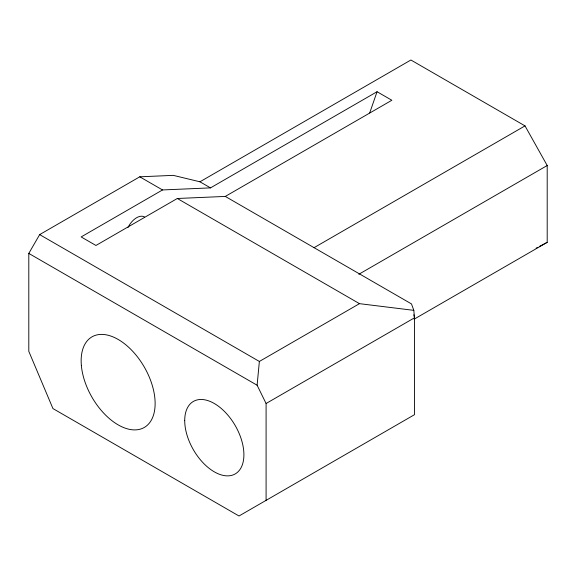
<?xml version="1.0" encoding="UTF-8"?>
<svg xmlns="http://www.w3.org/2000/svg" width="576" height="576" viewBox="0 0 576 576"><rect width="100%" height="100%" fill="white"/><g stroke="black" fill="none" stroke-linecap="round" stroke-linejoin="round"><path stroke-width="0.86" d="M266.09 500.357L266.09 403.502L257.112 385.222L259.366 361.454L359.474 303.66L413.82 310.356L414.482 317.822L414.482 414.684L239.004 515.995L52.942 408.571L28.8 351.338L28.8 253.411L39.658 234.605L139.766 176.81L173.29 175.363L199.951 181.793L210.492 187.884L377.057 91.721L391.853 100.26L225.288 196.423L177.314 198.49L95.947 245.47L81.151 236.93L162.526 189.95L210.492 187.884M369.713 112.903L377.057 91.721M199.951 181.793L410.897 60.005L525.01 125.885L547.2 165.521L547.2 242.345L414.094 319.198M314.057 247.673L525.01 125.885M358.826 274.277L547.2 165.521M266.09 403.502L414.482 317.822L413.82 314.741M536.105 248.184L537.689 247.349M539.273 246.514L547.2 242.345M225.288 196.423L411.48 303.919L413.82 310.356M139.766 176.81L162.526 189.95M177.314 198.49L359.474 303.66M39.658 234.605L259.366 361.454M28.8 253.411L257.112 385.222M128.009 227.441A15.696 9.058 -60 0 1 144.475 216.936M81.36 365.486A52.308 30.204 60 0 0 139.954 429.235A52.308 30.204 60 0 0 133.099 351.72A52.308 30.204 60 0 0 81.36 365.486M184.716 420.588A41.846 24.163 60 0 0 229.104 475.805A41.846 24.163 60 0 0 229.104 416.621A41.846 24.163 60 0 0 184.716 420.588"/></g></svg>
